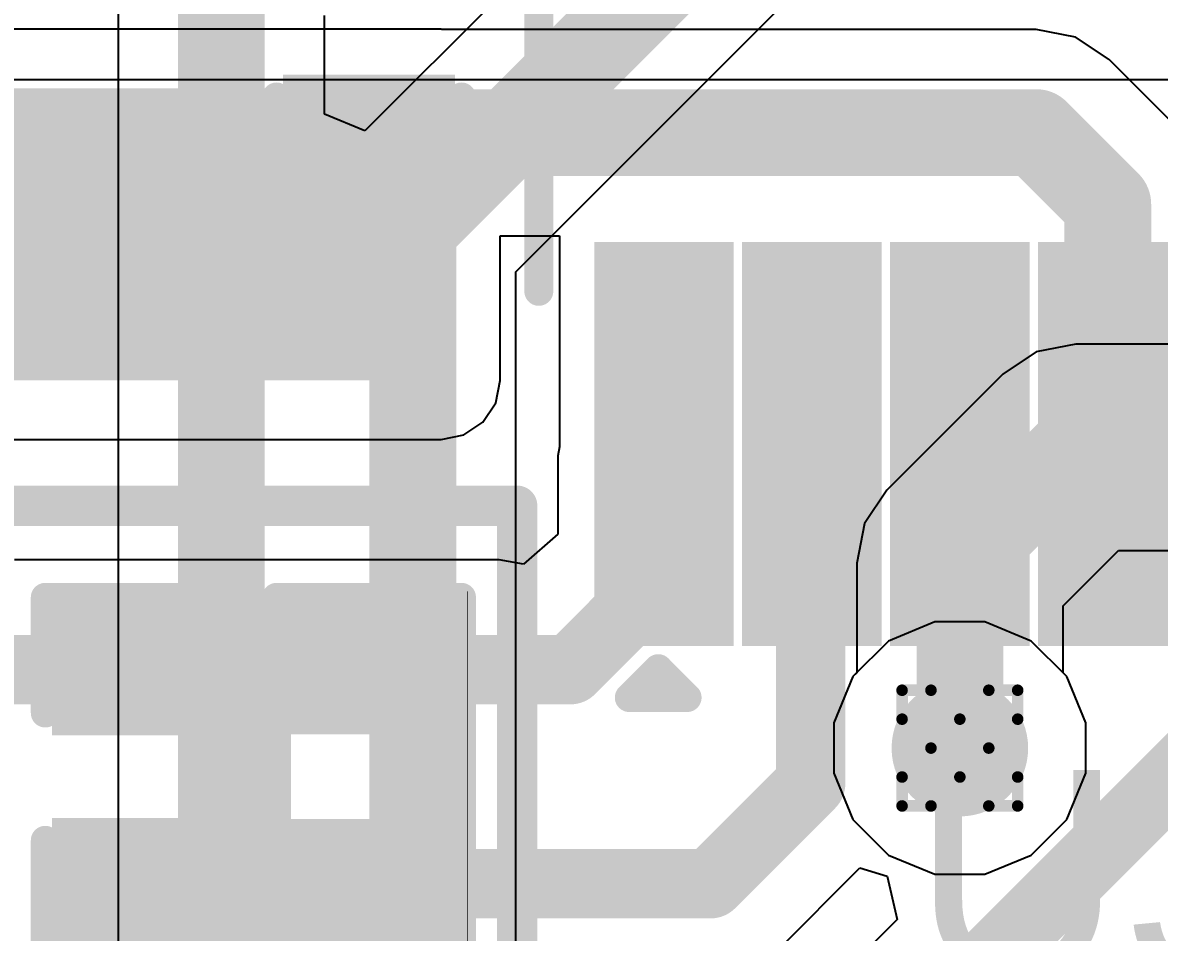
# Model space of a CAD drawing. Header units: inches. Extents: x -11 to 5379, y 0 to 5429.
# Drawn here: x 325.869 to 330.862, y 21.75 to 25.743 of the extents above; entities that cross this region are included whole.
import ezdxf

# ---------------------------------------------------------------- set-up
doc = ezdxf.new("R2010")
doc.units = ezdxf.units.IN
for name, color, linetype in [('Bottom Layer', 5, 'Continuous'), ('Drill Drawing', 1, 'Continuous'), ('GND', 16, 'Continuous'), ('PWR', 76, 'Continuous'), ('Top Layer', 1, 'Continuous'), ('Top Overlay', 2, 'Continuous'), ('Top Paste', 8, 'Continuous'), ('Top Solder', 216, 'Continuous'), ('Via Holes', 16, 'Continuous')]:
    doc.layers.add(name, color=color, linetype=linetype)
doc.styles.add('Arial', font='', dxfattribs={"height": 0.2})
doc.styles.get('Arial').set_extended_font_data('Arial')

# ---------------------------------------------------------------- blocks, each defined once
blk = doc.blocks.new('14_TSSOP_96')
at = {"layer": 'Top Layer'}
for points in [[(-3.655, 2.155), (-2.085, 2.155), (-2.085, 1.745), (-3.655, 1.745)], [(-3.655, 1.505), (-2.085, 1.505), (-2.085, 1.095), (-3.655, 1.095)], [(-3.655, 0.855), (-2.085, 0.855), (-2.085, 0.445), (-3.655, 0.445)], [(-3.655, 0.205), (-2.085, 0.205), (-2.085, -0.205), (-3.655, -0.205)]]:
    blk.add_hatch(color=1, dxfattribs=at).paths.add_polyline_path(points)
at = {"layer": 'Top Paste'}
for points in [[(-3.655, 2.155), (-2.085, 2.155), (-2.085, 1.745), (-3.655, 1.745)], [(-3.655, 1.505), (-2.085, 1.505), (-2.085, 1.095), (-3.655, 1.095)], [(-3.655, 0.855), (-2.085, 0.855), (-2.085, 0.445), (-3.655, 0.445)], [(-3.655, 0.205), (-2.085, 0.205), (-2.085, -0.205), (-3.655, -0.205)]]:
    blk.add_hatch(color=8, dxfattribs=at).paths.add_polyline_path(points)
at = {"layer": 'Top Solder'}
for points in [[(-3.7566, 2.2566), (-1.9834, 2.2566), (-1.9834, 1.6434), (-3.7566, 1.6434)], [(-3.7566, 1.6066), (-1.9834, 1.6066), (-1.9834, 0.9934), (-3.7566, 0.9934)], [(-3.7566, 0.9566), (-1.9834, 0.9566), (-1.9834, 0.3434), (-3.7566, 0.3434)], [(-3.7566, 0.3066), (-1.9834, 0.3066), (-1.9834, -0.3066), (-3.7566, -0.3066)]]:
    blk.add_hatch(color=216, dxfattribs=at).paths.add_polyline_path(points)
at = {"layer": 'Top Overlay'}
for points in [[(-2.2, 2.5, 0.127, 0.127, 0), (2.2, 2.5, 0.127, 0.127, 0)], [(-3.9836, 2.1024, 0.127, 0.127, 0), (-3.9836, 1.8484, 0.127, 0.127, 0)], [(-3.9836, 2.1024, 0.127, 0.127, 0), (-3.8566, 1.9754, 0.127, 0.127, 0)], [(-3.8566, 1.9754, 0.127, 0.127, 0), (-3.9836, 1.8484, 0.127, 0.127, 0)]]:
    blk.add_lwpolyline(points, format="xyseb", dxfattribs=at)
for points in [[(-2.2318, 2.5, 0.0635, 0.0635, 1), (-2.1683, 2.5, 0.0635, 0.0635, 1)], [(-4.0153, 2.1024, 0.0635, 0.0635, 1), (-3.9518, 2.1024, 0.0635, 0.0635, 1)], [(-4.0153, 2.1024, 0.0635, 0.0635, 1), (-3.9518, 2.1024, 0.0635, 0.0635, 1)], [(-3.8883, 1.9754, 0.0635, 0.0635, 1), (-3.8248, 1.9754, 0.0635, 0.0635, 1)], [(-3.8883, 1.9754, 0.0635, 0.0635, 1), (-3.8248, 1.9754, 0.0635, 0.0635, 1)], [(-4.0153, 1.8484, 0.0635, 0.0635, 1), (-3.9518, 1.8484, 0.0635, 0.0635, 1)], [(-4.0153, 1.8484, 0.0635, 0.0635, 1), (-3.9518, 1.8484, 0.0635, 0.0635, 1)]]:
    blk.add_lwpolyline(points, format="xyseb", close=True, dxfattribs=at)
blk = doc.blocks.new('R___0402_200')
at = {"layer": 'Top Layer'}
for points in [[(-0.6985, -0.3175), (-0.6985, 0.3175), (-0.2413, 0.3175), (-0.2413, -0.3175)], [(0.2413, -0.3175), (0.2413, 0.3175), (0.6985, 0.3175), (0.6985, -0.3175)]]:
    blk.add_hatch(color=1, dxfattribs=at).paths.add_polyline_path(points)
at = {"layer": 'Top Paste'}
for points in [[(-0.6985, -0.3175), (-0.6985, 0.3175), (-0.2413, 0.3175), (-0.2413, -0.3175)], [(0.2413, -0.3175), (0.2413, 0.3175), (0.6985, 0.3175), (0.6985, -0.3175)]]:
    blk.add_hatch(color=8, dxfattribs=at).paths.add_polyline_path(points)
at = {"layer": 'Top Solder'}
for points in [[(-0.7535, -0.3725), (-0.7535, 0.3725), (-0.1863, 0.3725), (-0.1863, -0.3725)], [(0.1863, -0.3725), (0.1863, 0.3725), (0.7535, 0.3725), (0.7535, -0.3725)]]:
    blk.add_hatch(color=216, dxfattribs=at).paths.add_polyline_path(points)
at = {"layer": 'Top Overlay'}
for points in [[(-0.7874, 0.4064, 0.127, 0.127, 0), (0.7874, 0.4064, 0.127, 0.127, 0)], [(-0.7874, 0.4064, 0.127, 0.127, 0), (-0.7874, -0.4064, 0.127, 0.127, 0)], [(0.7874, 0.4064, 0.127, 0.127, 0), (0.7874, -0.4064, 0.127, 0.127, 0)], [(-0.7874, -0.4064, 0.127, 0.127, 0), (0.7874, -0.4064, 0.127, 0.127, 0)], [(-0.8128, -0.4318, 0.00323, 0.00323, 0), (0.8128, -0.4318, 0.00323, 0.00323, 0)]]:
    blk.add_lwpolyline(points, format="xyseb", dxfattribs=at)
for points in [[(-0.8191, 0.4064, 0.0635, 0.0635, 1), (-0.7556, 0.4064, 0.0635, 0.0635, 1)], [(-0.8191, 0.4064, 0.0635, 0.0635, 1), (-0.7556, 0.4064, 0.0635, 0.0635, 1)], [(0.7556, 0.4064, 0.0635, 0.0635, 1), (0.8191, 0.4064, 0.0635, 0.0635, 1)], [(0.7556, 0.4064, 0.0635, 0.0635, 1), (0.8191, 0.4064, 0.0635, 0.0635, 1)], [(-0.8191, -0.4064, 0.0635, 0.0635, 1), (-0.7556, -0.4064, 0.0635, 0.0635, 1)], [(-0.8191, -0.4064, 0.0635, 0.0635, 1), (-0.7556, -0.4064, 0.0635, 0.0635, 1)], [(0.7556, -0.4064, 0.0635, 0.0635, 1), (0.8191, -0.4064, 0.0635, 0.0635, 1)], [(0.7556, -0.4064, 0.0635, 0.0635, 1), (0.8191, -0.4064, 0.0635, 0.0635, 1)], [(-0.8136, -0.4318, 0.00161, 0.00161, 1), (-0.812, -0.4318, 0.00161, 0.00161, 1)], [(0.812, -0.4318, 0.00161, 0.00161, 1), (0.8136, -0.4318, 0.00161, 0.00161, 1)]]:
    blk.add_lwpolyline(points, format="xyseb", close=True, dxfattribs=at)
blk = doc.blocks.new('C___0402_578')
at = {"layer": 'Top Layer'}
for points in [[(-0.6985, -0.3175), (-0.6985, 0.3175), (-0.2413, 0.3175), (-0.2413, -0.3175)], [(0.2413, -0.3175), (0.2413, 0.3175), (0.6985, 0.3175), (0.6985, -0.3175)]]:
    blk.add_hatch(color=1, dxfattribs=at).paths.add_polyline_path(points)
at = {"layer": 'Top Paste'}
for points in [[(-0.6985, -0.3175), (-0.6985, 0.3175), (-0.2413, 0.3175), (-0.2413, -0.3175)], [(0.2413, -0.3175), (0.2413, 0.3175), (0.6985, 0.3175), (0.6985, -0.3175)]]:
    blk.add_hatch(color=8, dxfattribs=at).paths.add_polyline_path(points)
at = {"layer": 'Top Solder'}
for points in [[(-0.7585, -0.3775), (-0.7585, 0.3775), (-0.1813, 0.3775), (-0.1813, -0.3775)], [(0.1813, -0.3775), (0.1813, 0.3775), (0.7585, 0.3775), (0.7585, -0.3775)]]:
    blk.add_hatch(color=216, dxfattribs=at).paths.add_polyline_path(points)
at = {"layer": 'Top Overlay'}
for points in [[(-0.7874, -0.4064, 0.127, 0.127, 0), (-0.7874, 0.4064, 0.127, 0.127, 0)], [(-0.2794, 0.4064, 0.127, 0.127, 0), (-0.7874, 0.4064, 0.127, 0.127, 0)], [(0.7874, 0.4064, 0.127, 0.127, 0), (0.2794, 0.4064, 0.127, 0.127, 0)], [(0.7874, -0.4064, 0.127, 0.127, 0), (0.7874, 0.4064, 0.127, 0.127, 0)], [(-0.2794, -0.4064, 0.127, 0.127, 0), (-0.7874, -0.4064, 0.127, 0.127, 0)], [(0.7874, -0.4064, 0.127, 0.127, 0), (0.2794, -0.4064, 0.127, 0.127, 0)]]:
    blk.add_lwpolyline(points, format="xyseb", dxfattribs=at)
for points in [[(-0.8191, 0.4064, 0.0635, 0.0635, 1), (-0.7556, 0.4064, 0.0635, 0.0635, 1)], [(-0.8191, 0.4064, 0.0635, 0.0635, 1), (-0.7556, 0.4064, 0.0635, 0.0635, 1)], [(-0.3111, 0.4064, 0.0635, 0.0635, 1), (-0.2477, 0.4064, 0.0635, 0.0635, 1)], [(0.2477, 0.4064, 0.0635, 0.0635, 1), (0.3111, 0.4064, 0.0635, 0.0635, 1)], [(0.7556, 0.4064, 0.0635, 0.0635, 1), (0.8191, 0.4064, 0.0635, 0.0635, 1)], [(0.7556, 0.4064, 0.0635, 0.0635, 1), (0.8191, 0.4064, 0.0635, 0.0635, 1)], [(-0.8191, -0.4064, 0.0635, 0.0635, 1), (-0.7556, -0.4064, 0.0635, 0.0635, 1)], [(-0.8191, -0.4064, 0.0635, 0.0635, 1), (-0.7556, -0.4064, 0.0635, 0.0635, 1)], [(-0.3111, -0.4064, 0.0635, 0.0635, 1), (-0.2477, -0.4064, 0.0635, 0.0635, 1)], [(0.2477, -0.4064, 0.0635, 0.0635, 1), (0.3111, -0.4064, 0.0635, 0.0635, 1)], [(0.7556, -0.4064, 0.0635, 0.0635, 1), (0.8191, -0.4064, 0.0635, 0.0635, 1)], [(0.7556, -0.4064, 0.0635, 0.0635, 1), (0.8191, -0.4064, 0.0635, 0.0635, 1)]]:
    blk.add_lwpolyline(points, format="xyseb", close=True, dxfattribs=at)
blk = doc.blocks.new('C___0402_586')
at = {"layer": 'Top Layer'}
for points in [[(-0.6985, -0.3175), (-0.6985, 0.3175), (-0.2413, 0.3175), (-0.2413, -0.3175)], [(0.2413, -0.3175), (0.2413, 0.3175), (0.6985, 0.3175), (0.6985, -0.3175)]]:
    blk.add_hatch(color=1, dxfattribs=at).paths.add_polyline_path(points)
at = {"layer": 'Top Paste'}
for points in [[(-0.6985, -0.3175), (-0.6985, 0.3175), (-0.2413, 0.3175), (-0.2413, -0.3175)], [(0.2413, -0.3175), (0.2413, 0.3175), (0.6985, 0.3175), (0.6985, -0.3175)]]:
    blk.add_hatch(color=8, dxfattribs=at).paths.add_polyline_path(points)
at = {"layer": 'Top Solder'}
for points in [[(-0.7585, -0.3775), (-0.7585, 0.3775), (-0.1813, 0.3775), (-0.1813, -0.3775)], [(0.1813, -0.3775), (0.1813, 0.3775), (0.7585, 0.3775), (0.7585, -0.3775)]]:
    blk.add_hatch(color=216, dxfattribs=at).paths.add_polyline_path(points)
at = {"layer": 'Top Overlay'}
for points in [[(-0.7874, 0.4064, 0.127, 0.127, 0), (-0.2794, 0.4064, 0.127, 0.127, 0)], [(-0.7874, 0.4064, 0.127, 0.127, 0), (-0.7874, -0.4064, 0.127, 0.127, 0)], [(0.2794, 0.4064, 0.127, 0.127, 0), (0.7874, 0.4064, 0.127, 0.127, 0)], [(0.7874, 0.4064, 0.127, 0.127, 0), (0.7874, -0.4064, 0.127, 0.127, 0)], [(-0.7874, -0.4064, 0.127, 0.127, 0), (-0.2794, -0.4064, 0.127, 0.127, 0)], [(0.2794, -0.4064, 0.127, 0.127, 0), (0.7874, -0.4064, 0.127, 0.127, 0)]]:
    blk.add_lwpolyline(points, format="xyseb", dxfattribs=at)
for points in [[(-0.8191, 0.4064, 0.0635, 0.0635, 1), (-0.7556, 0.4064, 0.0635, 0.0635, 1)], [(-0.8191, 0.4064, 0.0635, 0.0635, 1), (-0.7556, 0.4064, 0.0635, 0.0635, 1)], [(-0.3111, 0.4064, 0.0635, 0.0635, 1), (-0.2477, 0.4064, 0.0635, 0.0635, 1)], [(0.2477, 0.4064, 0.0635, 0.0635, 1), (0.3111, 0.4064, 0.0635, 0.0635, 1)], [(0.7556, 0.4064, 0.0635, 0.0635, 1), (0.8191, 0.4064, 0.0635, 0.0635, 1)], [(0.7556, 0.4064, 0.0635, 0.0635, 1), (0.8191, 0.4064, 0.0635, 0.0635, 1)], [(-0.8191, -0.4064, 0.0635, 0.0635, 1), (-0.7556, -0.4064, 0.0635, 0.0635, 1)], [(-0.8191, -0.4064, 0.0635, 0.0635, 1), (-0.7556, -0.4064, 0.0635, 0.0635, 1)], [(-0.3111, -0.4064, 0.0635, 0.0635, 1), (-0.2477, -0.4064, 0.0635, 0.0635, 1)], [(0.2477, -0.4064, 0.0635, 0.0635, 1), (0.3111, -0.4064, 0.0635, 0.0635, 1)], [(0.7556, -0.4064, 0.0635, 0.0635, 1), (0.8191, -0.4064, 0.0635, 0.0635, 1)], [(0.7556, -0.4064, 0.0635, 0.0635, 1), (0.8191, -0.4064, 0.0635, 0.0635, 1)]]:
    blk.add_lwpolyline(points, format="xyseb", close=True, dxfattribs=at)
blk = doc.blocks.new('C___0603_587')
at = {"layer": 'Top Layer'}
for points in [[(-0.381, 0.4445), (-0.381, -0.4445), (-1.143, -0.4445), (-1.143, 0.4445)], [(1.143, 0.4445), (1.143, -0.4445), (0.381, -0.4445), (0.381, 0.4445)]]:
    blk.add_hatch(color=1, dxfattribs=at).paths.add_polyline_path(points)
at = {"layer": 'Top Paste'}
for points in [[(-0.381, 0.4445), (-0.381, -0.4445), (-1.143, -0.4445), (-1.143, 0.4445)], [(1.143, 0.4445), (1.143, -0.4445), (0.381, -0.4445), (0.381, 0.4445)]]:
    blk.add_hatch(color=8, dxfattribs=at).paths.add_polyline_path(points)
at = {"layer": 'Top Solder'}
for points in [[(-0.321, 0.5045), (-0.321, -0.5045), (-1.203, -0.5045), (-1.203, 0.5045)], [(1.203, 0.5045), (1.203, -0.5045), (0.321, -0.5045), (0.321, 0.5045)]]:
    blk.add_hatch(color=216, dxfattribs=at).paths.add_polyline_path(points)
at = {"layer": 'Top Overlay'}
for points in [[(-1.2446, 0.5334, 0.127, 0.127, 0), (-0.4572, 0.5334, 0.127, 0.127, 0)], [(-1.2446, 0.5334, 0.127, 0.127, 0), (-1.2446, -0.5334, 0.127, 0.127, 0)], [(0.4572, 0.5334, 0.127, 0.127, 0), (1.2446, 0.5334, 0.127, 0.127, 0)], [(1.2446, 0.5334, 0.127, 0.127, 0), (1.2446, -0.5334, 0.127, 0.127, 0)], [(-1.2446, -0.5334, 0.127, 0.127, 0), (-0.4572, -0.5334, 0.127, 0.127, 0)], [(0.4572, -0.5334, 0.127, 0.127, 0), (1.2446, -0.5334, 0.127, 0.127, 0)]]:
    blk.add_lwpolyline(points, format="xyseb", dxfattribs=at)
for points in [[(-1.2764, 0.5334, 0.0635, 0.0635, 1), (-1.2128, 0.5334, 0.0635, 0.0635, 1)], [(-1.2764, 0.5334, 0.0635, 0.0635, 1), (-1.2128, 0.5334, 0.0635, 0.0635, 1)], [(-0.4889, 0.5334, 0.0635, 0.0635, 1), (-0.4254, 0.5334, 0.0635, 0.0635, 1)], [(0.4254, 0.5334, 0.0635, 0.0635, 1), (0.4889, 0.5334, 0.0635, 0.0635, 1)], [(1.2128, 0.5334, 0.0635, 0.0635, 1), (1.2764, 0.5334, 0.0635, 0.0635, 1)], [(1.2128, 0.5334, 0.0635, 0.0635, 1), (1.2764, 0.5334, 0.0635, 0.0635, 1)], [(-1.2764, -0.5334, 0.0635, 0.0635, 1), (-1.2128, -0.5334, 0.0635, 0.0635, 1)], [(-1.2764, -0.5334, 0.0635, 0.0635, 1), (-1.2128, -0.5334, 0.0635, 0.0635, 1)], [(-0.4889, -0.5334, 0.0635, 0.0635, 1), (-0.4254, -0.5334, 0.0635, 0.0635, 1)], [(0.4254, -0.5334, 0.0635, 0.0635, 1), (0.4889, -0.5334, 0.0635, 0.0635, 1)], [(1.2128, -0.5334, 0.0635, 0.0635, 1), (1.2764, -0.5334, 0.0635, 0.0635, 1)], [(1.2128, -0.5334, 0.0635, 0.0635, 1), (1.2764, -0.5334, 0.0635, 0.0635, 1)]]:
    blk.add_lwpolyline(points, format="xyseb", close=True, dxfattribs=at)

msp = doc.modelspace()

# ---------------------------------------------------------------- hatches: boundary and pattern name
at = {"layer": 'Bottom Layer'}
h = msp.add_hatch(color=5, dxfattribs=at)
edge = h.paths.add_edge_path()
edge.add_arc((329.9862, 22.5582), 0.3, 0, 360)
at = {"layer": 'GND'}
h = msp.add_hatch(color=16, dxfattribs=at)
edge = h.paths.add_edge_path()
edge.add_arc((329.9862, 22.5582), 0.3, 0, 360)
at = {"layer": 'PWR'}
h = msp.add_hatch(color=76, dxfattribs=at)
edge = h.paths.add_edge_path()
edge.add_arc((329.9862, 22.5582), 0.3, 0, 360)
at = {"layer": 'Top Layer'}
msp.add_hatch(color=1, dxfattribs=at).paths.add_polyline_path([(321.31, 24.1726), (327.7077, 24.1726), (327.7077, 25.4553), (321.31, 25.4553)])
h = msp.add_hatch(color=1, dxfattribs=at)
edge = h.paths.add_edge_path()
edge.add_arc((329.9862, 22.5582), 0.3, 0, 360)
at = {"layer": 'Via Holes'}
h = msp.add_hatch(color=7, dxfattribs=at)
edge = h.paths.add_edge_path()
edge.add_arc((329.9862, 22.5582), 0.15, 0, 360)

# ---------------------------------------------------------------- linework, layer by layer
at = {"layer": 'Bottom Layer'}
for p, q in [((328.7822, 26.6781), (327.3719, 25.2678)), ((328.0359, 24.6499), (329.4232, 26.0372)), ((326.2877, 25.9622), (326.2877, 17.7063)), ((327.1941, 25.3415), (327.1941, 25.7745)), ((327.3719, 25.2678), (327.1941, 25.3415)), ((328.0359, 18.5029), (328.0359, 24.6499)), ((330.495, 24.3323), (330.3216, 24.2978)), ((333.664, 24.3323), (330.495, 24.3323)), ((330.495, 24.3323), (330.495, 24.3323)), ((330.3216, 24.2978), (330.1746, 24.1995)), ((330.1746, 24.1995), (329.6658, 23.6907)), ((329.6658, 23.6907), (329.5675, 23.5437)), ((329.5675, 23.5437), (329.533, 23.3703)), ((330.4394, 23.1825), (330.6828, 23.4259)), ((330.6828, 23.4259), (333.664, 23.4259)), ((329.533, 23.3703), (329.533, 22.8885)), ((330.4394, 22.8885), (330.4394, 23.1825)), ((329.5166, 22.872), (329.4322, 22.6684)), ((329.533, 22.8885), (329.5166, 22.872)), ((330.4559, 22.872), (330.4394, 22.8885)), ((330.5402, 22.6684), (330.4559, 22.872)), ((329.4322, 22.6684), (329.4322, 22.448)), ((330.5402, 22.448), (330.5402, 22.6684)), ((329.4322, 22.448), (329.5166, 22.2444)), ((330.4559, 22.2444), (330.5402, 22.448)), ((329.5166, 22.2444), (329.6724, 22.0886)), ((330.3001, 22.0886), (330.4559, 22.2444)), ((329.6724, 22.0886), (329.876, 22.0042)), ((330.0964, 22.0042), (330.3001, 22.0886)), ((329.876, 22.0042), (330.0964, 22.0042))]:
    msp.add_line(p, q, dxfattribs=at)
for points in [[(327.5827, 24.8376, 0.381, 0.381, 0), (329.3362, 26.5912, 0.381, 0.381, 0)], [(326.7409, 17.7063, 0.381, 0.381, 0), (326.7409, 25.9622, 0.381, 0.381, 0)], [(327.5827, 18.3151, 0.381, 0.381, 0), (327.5827, 24.8376, 0.381, 0.381, 0)], [(329.9862, 23.3703, 0.381, 0.381, 0), (330.495, 23.8791, 0.381, 0.381, 0)], [(330.495, 23.8791, 0.381, 0.381, 0), (333.9942, 23.8791, 0.381, 0.381, 0)], [(329.9862, 22.5582, 0.381, 0.381, 0), (329.9862, 23.3703, 0.381, 0.381, 0)]]:
    msp.add_lwpolyline(points, format="xyseb", dxfattribs=at)
for points in [[(327.4875, 24.8376, 0.1905, 0.1905, 1), (327.678, 24.8376, 0.1905, 0.1905, 1)], [(327.4875, 24.8376, 0.1905, 0.1905, 1), (327.678, 24.8376, 0.1905, 0.1905, 1)], [(330.3998, 23.8791, 0.1905, 0.1905, 1), (330.5903, 23.8791, 0.1905, 0.1905, 1)], [(330.3998, 23.8791, 0.1905, 0.1905, 1), (330.5903, 23.8791, 0.1905, 0.1905, 1)], [(329.891, 23.3703, 0.1905, 0.1905, 1), (330.0815, 23.3703, 0.1905, 0.1905, 1)], [(329.891, 23.3703, 0.1905, 0.1905, 1), (330.0815, 23.3703, 0.1905, 0.1905, 1)], [(329.891, 22.5582, 0.1905, 0.1905, 1), (330.0815, 22.5582, 0.1905, 0.1905, 1)]]:
    msp.add_lwpolyline(points, format="xyseb", close=True, dxfattribs=at)
at = {"layer": 'Drill Drawing'}
for points in [[(329.7322, 22.6852, 0.0508, 0.0508, 0), (329.7322, 22.8122, 0.0508, 0.0508, 0)], [(329.7322, 22.8122, 0.0508, 0.0508, 0), (329.8592, 22.8122, 0.0508, 0.0508, 0)], [(329.8592, 22.8122, 0.0508, 0.0508, 0), (329.9862, 22.6852, 0.0508, 0.0508, 0)], [(329.9862, 22.6852, 0.0508, 0.0508, 0), (330.1132, 22.8122, 0.0508, 0.0508, 0)], [(330.1132, 22.8122, 0.0508, 0.0508, 0), (330.2402, 22.8122, 0.0508, 0.0508, 0)], [(330.2402, 22.6852, 0.0508, 0.0508, 0), (330.2402, 22.8122, 0.0508, 0.0508, 0)], [(329.7322, 22.6852, 0.0508, 0.0508, 0), (329.8592, 22.5582, 0.0508, 0.0508, 0)], [(330.1132, 22.5582, 0.0508, 0.0508, 0), (330.2402, 22.6852, 0.0508, 0.0508, 0)], [(329.7322, 22.4312, 0.0508, 0.0508, 0), (329.8592, 22.5582, 0.0508, 0.0508, 0)], [(330.1132, 22.5582, 0.0508, 0.0508, 0), (330.2402, 22.4312, 0.0508, 0.0508, 0)], [(329.7322, 22.3042, 0.0508, 0.0508, 0), (329.7322, 22.4312, 0.0508, 0.0508, 0)], [(329.8592, 22.3042, 0.0508, 0.0508, 0), (329.9862, 22.4312, 0.0508, 0.0508, 0)], [(329.9862, 22.4312, 0.0508, 0.0508, 0), (330.1132, 22.3042, 0.0508, 0.0508, 0)], [(330.2402, 22.3042, 0.0508, 0.0508, 0), (330.2402, 22.4312, 0.0508, 0.0508, 0)], [(329.7322, 22.3042, 0.0508, 0.0508, 0), (329.8592, 22.3042, 0.0508, 0.0508, 0)], [(330.1132, 22.3042, 0.0508, 0.0508, 0), (330.2402, 22.3042, 0.0508, 0.0508, 0)]]:
    msp.add_lwpolyline(points, format="xyseb", dxfattribs=at)
for points in [[(329.7195, 22.8122, 0.0254, 0.0254, 1), (329.7449, 22.8122, 0.0254, 0.0254, 1)], [(329.7195, 22.8122, 0.0254, 0.0254, 1), (329.7449, 22.8122, 0.0254, 0.0254, 1)], [(329.8465, 22.8122, 0.0254, 0.0254, 1), (329.8719, 22.8122, 0.0254, 0.0254, 1)], [(329.8465, 22.8122, 0.0254, 0.0254, 1), (329.8719, 22.8122, 0.0254, 0.0254, 1)], [(330.1005, 22.8122, 0.0254, 0.0254, 1), (330.1259, 22.8122, 0.0254, 0.0254, 1)], [(330.1005, 22.8122, 0.0254, 0.0254, 1), (330.1259, 22.8122, 0.0254, 0.0254, 1)], [(330.2275, 22.8122, 0.0254, 0.0254, 1), (330.2529, 22.8122, 0.0254, 0.0254, 1)], [(330.2275, 22.8122, 0.0254, 0.0254, 1), (330.2529, 22.8122, 0.0254, 0.0254, 1)], [(329.7195, 22.6852, 0.0254, 0.0254, 1), (329.7449, 22.6852, 0.0254, 0.0254, 1)], [(329.7195, 22.6852, 0.0254, 0.0254, 1), (329.7449, 22.6852, 0.0254, 0.0254, 1)], [(329.9735, 22.6852, 0.0254, 0.0254, 1), (329.9989, 22.6852, 0.0254, 0.0254, 1)], [(329.9735, 22.6852, 0.0254, 0.0254, 1), (329.9989, 22.6852, 0.0254, 0.0254, 1)], [(330.2275, 22.6852, 0.0254, 0.0254, 1), (330.2529, 22.6852, 0.0254, 0.0254, 1)], [(330.2275, 22.6852, 0.0254, 0.0254, 1), (330.2529, 22.6852, 0.0254, 0.0254, 1)], [(329.8465, 22.5582, 0.0254, 0.0254, 1), (329.8719, 22.5582, 0.0254, 0.0254, 1)], [(329.8465, 22.5582, 0.0254, 0.0254, 1), (329.8719, 22.5582, 0.0254, 0.0254, 1)], [(330.1005, 22.5582, 0.0254, 0.0254, 1), (330.1259, 22.5582, 0.0254, 0.0254, 1)], [(330.1005, 22.5582, 0.0254, 0.0254, 1), (330.1259, 22.5582, 0.0254, 0.0254, 1)], [(329.7195, 22.4312, 0.0254, 0.0254, 1), (329.7449, 22.4312, 0.0254, 0.0254, 1)], [(329.7195, 22.4312, 0.0254, 0.0254, 1), (329.7449, 22.4312, 0.0254, 0.0254, 1)], [(329.9735, 22.4312, 0.0254, 0.0254, 1), (329.9989, 22.4312, 0.0254, 0.0254, 1)], [(329.9735, 22.4312, 0.0254, 0.0254, 1), (329.9989, 22.4312, 0.0254, 0.0254, 1)], [(330.2275, 22.4312, 0.0254, 0.0254, 1), (330.2529, 22.4312, 0.0254, 0.0254, 1)], [(330.2275, 22.4312, 0.0254, 0.0254, 1), (330.2529, 22.4312, 0.0254, 0.0254, 1)], [(329.7195, 22.3042, 0.0254, 0.0254, 1), (329.7449, 22.3042, 0.0254, 0.0254, 1)], [(329.7195, 22.3042, 0.0254, 0.0254, 1), (329.7449, 22.3042, 0.0254, 0.0254, 1)], [(329.8465, 22.3042, 0.0254, 0.0254, 1), (329.8719, 22.3042, 0.0254, 0.0254, 1)], [(329.8465, 22.3042, 0.0254, 0.0254, 1), (329.8719, 22.3042, 0.0254, 0.0254, 1)], [(330.1005, 22.3042, 0.0254, 0.0254, 1), (330.1259, 22.3042, 0.0254, 0.0254, 1)], [(330.1005, 22.3042, 0.0254, 0.0254, 1), (330.1259, 22.3042, 0.0254, 0.0254, 1)], [(330.2275, 22.3042, 0.0254, 0.0254, 1), (330.2529, 22.3042, 0.0254, 0.0254, 1)], [(330.2275, 22.3042, 0.0254, 0.0254, 1), (330.2529, 22.3042, 0.0254, 0.0254, 1)]]:
    msp.add_lwpolyline(points, format="xyseb", close=True, dxfattribs=at)
at = {"layer": 'GND'}
for p, q in [((329.876, 23.1122), (329.6724, 23.0279)), ((330.0964, 23.1122), (329.876, 23.1122)), ((330.3001, 23.0279), (330.0964, 23.1122)), ((329.6724, 23.0279), (329.5166, 22.872)), ((330.4559, 22.872), (330.3001, 23.0279)), ((329.5166, 22.872), (329.4322, 22.6684)), ((330.5402, 22.6684), (330.4559, 22.872)), ((329.4322, 22.6684), (329.4322, 22.448)), ((330.5402, 22.448), (330.5402, 22.6684)), ((329.4322, 22.448), (329.5166, 22.2444)), ((330.4559, 22.2444), (330.5402, 22.448)), ((329.5166, 22.2444), (329.6724, 22.0886)), ((330.3001, 22.0886), (330.4559, 22.2444)), ((329.6724, 22.0886), (329.876, 22.0042)), ((330.0964, 22.0042), (330.3001, 22.0886)), ((329.876, 22.0042), (330.0964, 22.0042))]:
    msp.add_line(p, q, dxfattribs=at)
at = {"layer": 'PWR'}
for p, q in [((323.088, 25.4941), (338.5491, 25.4941)), ((329.876, 23.1122), (329.6724, 23.0279)), ((330.0964, 23.1122), (329.876, 23.1122)), ((330.3001, 23.0279), (330.0964, 23.1122)), ((329.6724, 23.0279), (329.5166, 22.872)), ((330.4559, 22.872), (330.3001, 23.0279)), ((329.5166, 22.872), (329.4322, 22.6684)), ((330.5402, 22.6684), (330.4559, 22.872)), ((329.4322, 22.6684), (329.4322, 22.448)), ((330.5402, 22.448), (330.5402, 22.6684)), ((329.4322, 22.448), (329.5166, 22.2444)), ((330.4559, 22.2444), (330.5402, 22.448)), ((329.5166, 22.2444), (329.6724, 22.0886)), ((330.3001, 22.0886), (330.4559, 22.2444)), ((329.6724, 22.0886), (329.876, 22.0042)), ((330.0964, 22.0042), (330.3001, 22.0886)), ((329.876, 22.0042), (330.0964, 22.0042))]:
    msp.add_line(p, q, dxfattribs=at)
at = {"layer": 'Top Layer'}
for p, q in [((327.7077, 25.7142), (322.5229, 25.7142)), ((327.7089, 25.714), (327.7077, 25.7142)), ((330.3212, 25.714), (327.7089, 25.714)), ((330.4947, 25.6795), (330.3212, 25.714)), ((330.6417, 25.5813), (330.4947, 25.6795)), ((330.9567, 25.2663), (330.6417, 25.5813)), ((327.9667, 24.1726), (327.9667, 24.8076)), ((327.9667, 24.8076), (328.2272, 24.8076)), ((328.2272, 24.8076), (328.2272, 23.881)), ((327.947, 24.0735), (327.9667, 24.1726)), ((327.8909, 23.9894), (327.947, 24.0735)), ((327.8068, 23.9333), (327.8909, 23.9894)), ((327.7077, 23.9136), (327.8068, 23.9333)), ((321.31, 23.9136), (327.7077, 23.9136)), ((328.2272, 23.881), (328.2193, 23.841)), ((328.2193, 23.841), (328.2193, 23.4969)), ((328.2193, 23.4969), (328.0692, 23.3656)), ((327.9617, 23.3852), (325.8332, 23.3852)), ((328.0692, 23.3656), (327.9617, 23.3852)), ((327.9617, 23.3852), (327.9617, 23.3852)), ((329.1842, 21.6698), (329.5472, 22.0327)), ((329.5472, 22.0327), (329.6667, 21.9964)), ((329.6667, 21.9964), (329.7107, 21.8062)), ((329.7107, 21.8062), (328.974, 21.0695))]:
    msp.add_line(p, q, dxfattribs=at)
for points in [[(327.3902, 25.2267, 0.381, 0.381, 0), (327.4244, 25.2608, 0.381, 0.381, 0)], [(327.4244, 25.2608, 0.381, 0.381, 0), (330.3212, 25.2608, 0.381, 0.381, 0)], [(330.3212, 25.2608, 0.381, 0.381, 0), (330.6362, 24.9458, 0.381, 0.381, 0)], [(330.6362, 23.8936, 0.381, 0.381, 0), (330.6362, 24.9458, 0.381, 0.381, 0)], [(329.9862, 22.5582, 0.381, 0.381, 0), (329.9862, 23.8936, 0.381, 0.381, 0)], [(328.6336, 23.841, 0.3048, 0.3048, 0), (328.6862, 23.8936, 0.3048, 0.3048, 0)], [(329.3306, 23.888, 0.3048, 0.3048, 0), (329.3362, 23.8936, 0.3048, 0.3048, 0)], [(329.3306, 22.4022, 0.3048, 0.3048, 0), (329.3306, 23.888, 0.3048, 0.3048, 0)], [(328.6336, 23.261, 0.3048, 0.3048, 0), (328.6336, 23.841, 0.3048, 0.3048, 0)], [(328.2752, 22.9026, 0.3048, 0.3048, 0), (328.6336, 23.261, 0.3048, 0.3048, 0)], [(325.1618, 22.9026, 0.3048, 0.3048, 0), (326.3742, 22.9026, 0.3048, 0.3048, 0)], [(326.3742, 22.9026, 0.3048, 0.3048, 0), (327.3902, 22.9026, 0.3048, 0.3048, 0)], [(327.3902, 22.9026, 0.3048, 0.3048, 0), (328.2752, 22.9026, 0.3048, 0.3048, 0)], [(329.267, 20.7765, 0.3048, 0.3048, 0), (331.2862, 22.7957, 0.3048, 0.3048, 0)], [(328.8912, 21.9628, 0.3048, 0.3048, 0), (329.3306, 22.4022, 0.3048, 0.3048, 0)], [(326.3742, 21.9628, 0.3048, 0.3048, 0), (326.3883, 21.9487, 0.3048, 0.3048, 0)], [(326.3742, 21.9628, 0.3048, 0.3048, 0), (327.3902, 21.9628, 0.3048, 0.3048, 0)], [(326.3883, 21.0188, 0.3048, 0.3048, 0), (326.3883, 21.9487, 0.3048, 0.3048, 0)], [(327.3902, 21.9628, 0.3048, 0.3048, 0), (328.8912, 21.9628, 0.3048, 0.3048, 0)]]:
    msp.add_lwpolyline(points, format="xyseb", dxfattribs=at)
for points in [[(327.295, 25.2267, 0.1905, 0.1905, 1), (327.4855, 25.2267, 0.1905, 0.1905, 1)], [(327.3291, 25.2608, 0.1905, 0.1905, 1), (327.5196, 25.2608, 0.1905, 0.1905, 1)], [(327.3291, 25.2608, 0.1905, 0.1905, 1), (327.5196, 25.2608, 0.1905, 0.1905, 1)], [(330.226, 25.2608, 0.1905, 0.1905, 1), (330.4165, 25.2608, 0.1905, 0.1905, 1)], [(330.226, 25.2608, 0.1905, 0.1905, 1), (330.4165, 25.2608, 0.1905, 0.1905, 1)], [(330.541, 24.9458, 0.1905, 0.1905, 1), (330.7315, 24.9458, 0.1905, 0.1905, 1)], [(330.541, 24.9458, 0.1905, 0.1905, 1), (330.7315, 24.9458, 0.1905, 0.1905, 1)], [(329.891, 23.8936, 0.1905, 0.1905, 1), (330.0815, 23.8936, 0.1905, 0.1905, 1)], [(330.541, 23.8936, 0.1905, 0.1905, 1), (330.7315, 23.8936, 0.1905, 0.1905, 1)], [(328.61, 23.8936, 0.1524, 0.1524, 1), (328.7624, 23.8936, 0.1524, 0.1524, 1)], [(329.2544, 23.888, 0.1524, 0.1524, 1), (329.4068, 23.888, 0.1524, 0.1524, 1)], [(329.2544, 23.888, 0.1524, 0.1524, 1), (329.4068, 23.888, 0.1524, 0.1524, 1)], [(329.26, 23.8936, 0.1524, 0.1524, 1), (329.4124, 23.8936, 0.1524, 0.1524, 1)], [(328.5574, 23.841, 0.1524, 0.1524, 1), (328.7098, 23.841, 0.1524, 0.1524, 1)], [(328.5574, 23.841, 0.1524, 0.1524, 1), (328.7098, 23.841, 0.1524, 0.1524, 1)], [(328.5574, 23.261, 0.1524, 0.1524, 1), (328.7098, 23.261, 0.1524, 0.1524, 1)], [(328.5574, 23.261, 0.1524, 0.1524, 1), (328.7098, 23.261, 0.1524, 0.1524, 1)], [(326.298, 22.9026, 0.1524, 0.1524, 1), (326.4504, 22.9026, 0.1524, 0.1524, 1)], [(326.298, 22.9026, 0.1524, 0.1524, 1), (326.4504, 22.9026, 0.1524, 0.1524, 1)], [(327.314, 22.9026, 0.1524, 0.1524, 1), (327.4664, 22.9026, 0.1524, 0.1524, 1)], [(327.314, 22.9026, 0.1524, 0.1524, 1), (327.4664, 22.9026, 0.1524, 0.1524, 1)], [(328.199, 22.9026, 0.1524, 0.1524, 1), (328.3514, 22.9026, 0.1524, 0.1524, 1)], [(328.199, 22.9026, 0.1524, 0.1524, 1), (328.3514, 22.9026, 0.1524, 0.1524, 1)], [(329.891, 22.5582, 0.1905, 0.1905, 1), (330.0815, 22.5582, 0.1905, 0.1905, 1)], [(329.2544, 22.4022, 0.1524, 0.1524, 1), (329.4068, 22.4022, 0.1524, 0.1524, 1)], [(329.2544, 22.4022, 0.1524, 0.1524, 1), (329.4068, 22.4022, 0.1524, 0.1524, 1)], [(326.298, 21.9628, 0.1524, 0.1524, 1), (326.4504, 21.9628, 0.1524, 0.1524, 1)], [(326.298, 21.9628, 0.1524, 0.1524, 1), (326.4504, 21.9628, 0.1524, 0.1524, 1)], [(326.3121, 21.9487, 0.1524, 0.1524, 1), (326.4645, 21.9487, 0.1524, 0.1524, 1)], [(326.3121, 21.9487, 0.1524, 0.1524, 1), (326.4645, 21.9487, 0.1524, 0.1524, 1)], [(327.314, 21.9628, 0.1524, 0.1524, 1), (327.4664, 21.9628, 0.1524, 0.1524, 1)], [(327.314, 21.9628, 0.1524, 0.1524, 1), (327.4664, 21.9628, 0.1524, 0.1524, 1)], [(328.815, 21.9628, 0.1524, 0.1524, 1), (328.9674, 21.9628, 0.1524, 0.1524, 1)], [(328.815, 21.9628, 0.1524, 0.1524, 1), (328.9674, 21.9628, 0.1524, 0.1524, 1)]]:
    msp.add_lwpolyline(points, format="xyseb", close=True, dxfattribs=at)
at = {"layer": 'Top Overlay'}
for points in [[(323.85, 23.622, 0.1778, 0.1778, 0), (328.041, 23.622, 0.1778, 0.1778, 0)], [(328.041, 19.812, 0.1778, 0.1778, 0), (328.041, 23.622, 0.1778, 0.1778, 0)]]:
    msp.add_lwpolyline(points, format="xyseb", dxfattribs=at)
msp.add_lwpolyline([(327.9966, 23.622, 0.0889, 0.0889, 1), (328.0854, 23.622, 0.0889, 0.0889, 1)], format="xyseb", close=True, dxfattribs=at)
msp.add_lwpolyline([(327.9966, 23.622, 0.0889, 0.0889, 1), (328.0854, 23.622, 0.0889, 0.0889, 1)], format="xyseb", close=True, dxfattribs=at)

# ---------------------------------------------------------------- block references
for name, p, rotation in [('14_TSSOP_96', (330.6362, 26.7636), 90), ('C___0603_587', (326.1202, 25.6966), 90), ('C___0402_586', (327.3902, 25.6966), 90), ('C___0402_578', (326.3742, 22.4327), 270), ('R___0402_200', (327.3902, 22.4327), 90)]:
    msp.add_blockref(name, p, dxfattribs=dict(rotation=rotation))

# ---------------------------------------------------------------- texts
at = {"layer": 'Top Overlay', "style": 'Arial'}
msp.add_text('U30', height=0.9144, dxfattribs=at).set_placement((329.7786, 21.5482))

doc.saveas('drawing.dxf')
